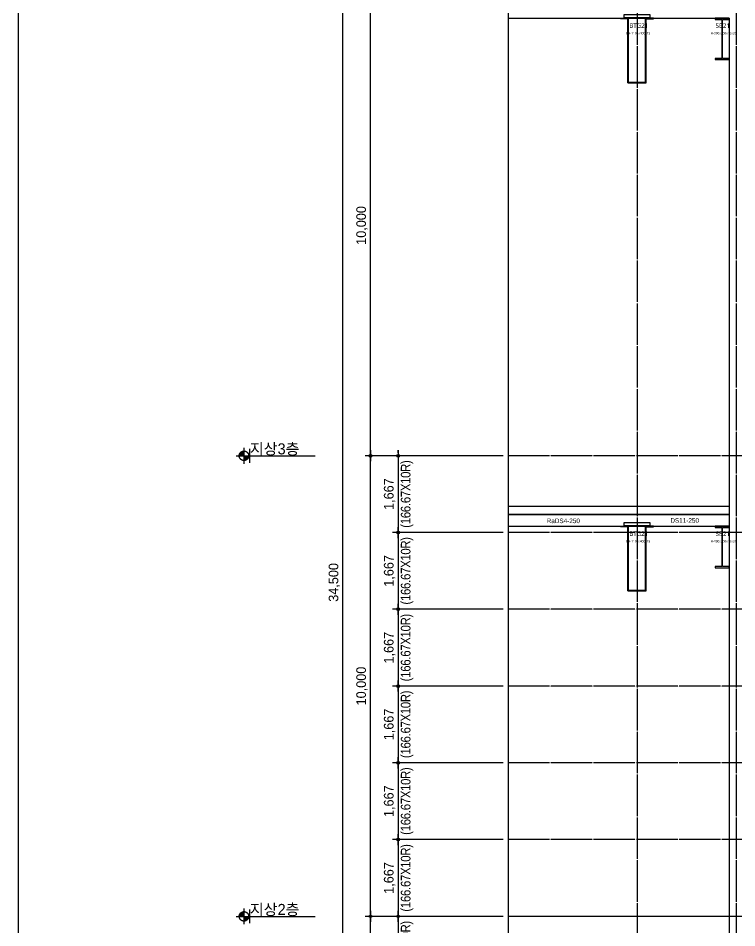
# Model space of a CAD drawing. Header units: millimetres. Extents: x 11948722 to 13111668, y -10771712 to -10232988.
# Drawn here: x 12406366 to 12421978, y -10556197 to -10536448 of the extents above; entities that cross this region are included whole.
import ezdxf
from ezdxf.enums import TextEntityAlignment as Align

# ---------------------------------------------------------------- set-up
doc = ezdxf.new("R2010")
doc.units = ezdxf.units.MM
doc.header["$LTSCALE"] = 150
doc.header["$MEASUREMENT"] = 0
for name, pattern in [('CEN', [6.2, 6, -0.1, 0, -0.1]), ('X_PLAN_1F$0$CEN', [62, 60, -1, 0, -1]), ('Xref-계단단면도$0$CEN', [62, 60, -1, 0, -1])]:
    doc.linetypes.add(name, pattern=pattern)
doc.layers.get('0').update_dxf_attribs({"linetype": 'CONTINUOUS'})
doc.layers.get('Defpoints').update_dxf_attribs({"color": 117, "linetype": 'CONTINUOUS'})
for name, color, linetype in [('0-Besto', 1, 'CONTINUOUS'), ('A-CON', 2, 'CONTINUOUS'), ('A-중심선', 10, 'CEN'), ('CON-C', 2, 'CONTINUOUS'), ('DIM', 7, 'CONTINUOUS'), ('ELE-06', 6, 'CONTINUOUS'), ('ELE-8', 8, 'CONTINUOUS'), ('X_PLAN_1F$0$A-중심선', 1, 'X_PLAN_1F$0$CEN'), ('Xref-계단단면도$0$3 dim0', 7, 'CONTINUOUS'), ('Xref-계단단면도$0$A-TXT-3.0', 3, 'CONTINUOUS'), ('Xref-계단단면도$0$SYM', 7, 'CONTINUOUS'), ('Xref-계단단면도$0$SYM-1', 7, 'CONTINUOUS')]:
    doc.layers.add(name, color=color, linetype=linetype)
doc.styles.add('Xref-계단단면도$0$나눔고딕 Se', font='')
doc.styles.add('Xref-계단단면도$0$돋움', font='')
doc.styles.add('나눔고딕 Se', font='NanumGothic.ttf')
doc.styles.get('Xref-계단단면도$0$나눔고딕 Se').set_extended_font_data('Dotum')
doc.styles.get('Xref-계단단면도$0$돋움').set_extended_font_data('Dotum')
doc.dimstyles.new('Xref-계단단면도$0$A1-100', dxfattribs={"dimtxt": 3, "dimasz": 1, "dimexe": 2, "dimexo": 2, "dimgap": 1, "dimtad": 1, "dimdec": 0, "dimzin": 12, "dimdsep": 46, "dimlunit": 6, "dimtxsty": 'Xref-계단단면도$0$나눔고딕 Se', "dimblk1": 'Xref-계단단면도$0$DIMDOT', "dimblk2": 'Xref-계단단면도$0$DIMDOT', "dimsah": 1, "dimcen": -1, "dimdle": 2, "dimclrd": 256, "dimclre": 256, "dimclrt": 3, "dimadec": 0, "dimazin": 0, "dimtfac": 1, "dimtdec": 0, "dimtix": 1, "dimtmove": 2, "dimatfit": 3, "dimldrblk": 'Xref-계단단면도$0$DIMDOT', "dimfxl": 1, "dimtvp": 1, "dimtolj": 1, "dimtzin": 12, "dimlwd": -1, "dimlwe": -1, "dimarcsym": 0})

# ---------------------------------------------------------------- blocks, each defined once
blk = doc.blocks.new('Xref-계단단면도$0$DIMDOT')
at = {"color": 0}
blk.add_line((-2, 0), (2, 0), dxfattribs=at)
for radius in [0.5, 0.25]:
    blk.add_circle((0, 0), radius, dxfattribs=at)
blk = doc.blocks.new('*D389')
at = {"layer": 'Defpoints', "color": 0, "ltscale": 1200}
for p in [(12413421, -10531448), (12417021, -10531448), (12417021, -10565948)]:
    blk.add_point(p, dxfattribs=at)
at = {"layer": 'Xref-계단단면도$0$3 dim0'}
for p, q in [((12416901, -10531448), (12413301, -10531448)), ((12413421, -10565888), (12413421, -10531508)), ((12416901, -10565948), (12413301, -10565948))]:
    blk.add_line(p, q, dxfattribs=at)
at = {"layer": 'Xref-계단단면도$0$3 dim0', "ltscale": 1200, "xscale": 60, "yscale": 60, "zscale": 60}
for p, rotation in [((12413421, -10531448), 90), ((12413421, -10565948), 270)]:
    blk.add_blockref('Xref-계단단면도$0$DIMDOT', p, dxfattribs=dict(at, rotation=rotation))
at = {"layer": 'Xref-계단단면도$0$3 dim0', "color": 3, "ltscale": 1200, "insert": (12413235, -10548698), "char_height": 210, "attachment_point": 5, "rotation": 90, "style": 'Xref-계단단면도$0$나눔고딕 Se'}
blk.add_mtext('\\A1;34,500', dxfattribs=at)
blk = doc.blocks.new('*D392')
at = {"layer": 'Defpoints', "color": 0, "ltscale": 1200}
for p in [(12414021, -10535948), (12417021, -10535948), (12417021, -10545948)]:
    blk.add_point(p, dxfattribs=at)
at = {"layer": 'Xref-계단단면도$0$3 dim0'}
for p, q in [((12416901, -10535948), (12413901, -10535948)), ((12414021, -10545888), (12414021, -10536008)), ((12416901, -10545948), (12413901, -10545948))]:
    blk.add_line(p, q, dxfattribs=at)
at = {"layer": 'Xref-계단단면도$0$3 dim0', "ltscale": 1200, "xscale": 60, "yscale": 60, "zscale": 60}
for p, rotation in [((12414021, -10535948), 90), ((12414021, -10545948), 270)]:
    blk.add_blockref('Xref-계단단면도$0$DIMDOT', p, dxfattribs=dict(at, rotation=rotation))
at = {"layer": 'Xref-계단단면도$0$3 dim0', "color": 3, "ltscale": 1200, "insert": (12413835, -10540948), "char_height": 210, "attachment_point": 5, "rotation": 90, "style": 'Xref-계단단면도$0$나눔고딕 Se'}
blk.add_mtext('\\A1;10,000', dxfattribs=at)
blk = doc.blocks.new('*D376')
at = {"layer": 'Defpoints', "color": 0, "ltscale": 1200}
for p in [(12417021, -10554281), (12414621, -10555948), (12417021, -10555948)]:
    blk.add_point(p, dxfattribs=at)
at = {"layer": 'Xref-계단단면도$0$3 dim0'}
for p, q in [((12414621, -10554221), (12414621, -10554161)), ((12416901, -10554281), (12414501, -10554281)), ((12414621, -10554281), (12414621, -10555948)), ((12416901, -10555948), (12414501, -10555948)), ((12414621, -10556008), (12414621, -10556068))]:
    blk.add_line(p, q, dxfattribs=at)
at = {"layer": 'Xref-계단단면도$0$3 dim0', "ltscale": 1200, "xscale": 60, "yscale": 60, "zscale": 60}
for p, rotation in [((12414621, -10554281), 270), ((12414621, -10555948), 90)]:
    blk.add_blockref('Xref-계단단면도$0$DIMDOT', p, dxfattribs=dict(at, rotation=rotation))
at = {"layer": 'Xref-계단단면도$0$3 dim0', "color": 3, "ltscale": 1200, "char_height": 210, "attachment_point": 5, "rotation": 90, "style": 'Xref-계단단면도$0$나눔고딕 Se'}
for s, insert in [('\\W0.9;\\T0.95;(166.67X10R)', (12414815, -10555115)), ('\\A1;1,667', (12414435, -10555115))]:
    blk.add_mtext(s, dxfattribs=dict(at, insert=insert))
blk = doc.blocks.new('*D368')
at = {"layer": 'Defpoints', "color": 0, "ltscale": 1200}
for p in [(12414021, -10555948), (12417021, -10555948), (12417021, -10565948)]:
    blk.add_point(p, dxfattribs=at)
at = {"layer": 'Xref-계단단면도$0$3 dim0'}
for p, q in [((12416901, -10555948), (12413901, -10555948)), ((12414021, -10565888), (12414021, -10556008)), ((12416901, -10565948), (12413901, -10565948))]:
    blk.add_line(p, q, dxfattribs=at)
at = {"layer": 'Xref-계단단면도$0$3 dim0', "ltscale": 1200, "xscale": 60, "yscale": 60, "zscale": 60}
for p, rotation in [((12414021, -10555948), 90), ((12414021, -10565948), 270)]:
    blk.add_blockref('Xref-계단단면도$0$DIMDOT', p, dxfattribs=dict(at, rotation=rotation))
at = {"layer": 'Xref-계단단면도$0$3 dim0', "color": 3, "ltscale": 1200, "insert": (12413835, -10560948), "char_height": 210, "attachment_point": 5, "rotation": 90, "style": 'Xref-계단단면도$0$나눔고딕 Se'}
blk.add_mtext('\\A1;10,000', dxfattribs=at)
blk = doc.blocks.new('*D367')
at = {"layer": 'Defpoints', "color": 0, "ltscale": 1200}
for p in [(12414021, -10545948), (12417021, -10545948), (12417021, -10555948)]:
    blk.add_point(p, dxfattribs=at)
at = {"layer": 'Xref-계단단면도$0$3 dim0'}
for p, q in [((12416901, -10545948), (12413901, -10545948)), ((12414021, -10555888), (12414021, -10546008)), ((12416901, -10555948), (12413901, -10555948))]:
    blk.add_line(p, q, dxfattribs=at)
at = {"layer": 'Xref-계단단면도$0$3 dim0', "ltscale": 1200, "xscale": 60, "yscale": 60, "zscale": 60}
for p, rotation in [((12414021, -10545948), 90), ((12414021, -10555948), 270)]:
    blk.add_blockref('Xref-계단단면도$0$DIMDOT', p, dxfattribs=dict(at, rotation=rotation))
at = {"layer": 'Xref-계단단면도$0$3 dim0', "color": 3, "ltscale": 1200, "insert": (12413835, -10550948), "char_height": 210, "attachment_point": 5, "rotation": 90, "style": 'Xref-계단단면도$0$나눔고딕 Se'}
blk.add_mtext('\\A1;10,000', dxfattribs=at)
blk = doc.blocks.new('*D371')
at = {"layer": 'Defpoints', "color": 0, "ltscale": 1200}
for p in [(12417021, -10545948), (12414621, -10547615), (12417021, -10547615)]:
    blk.add_point(p, dxfattribs=at)
at = {"layer": 'Xref-계단단면도$0$3 dim0'}
for p, q in [((12414621, -10545888), (12414621, -10545828)), ((12416901, -10545948), (12414501, -10545948)), ((12414621, -10545948), (12414621, -10547615)), ((12416901, -10547615), (12414501, -10547615)), ((12414621, -10547675), (12414621, -10547735))]:
    blk.add_line(p, q, dxfattribs=at)
at = {"layer": 'Xref-계단단면도$0$3 dim0', "ltscale": 1200, "xscale": 60, "yscale": 60, "zscale": 60}
for p, rotation in [((12414621, -10545948), 270), ((12414621, -10547615), 90)]:
    blk.add_blockref('Xref-계단단면도$0$DIMDOT', p, dxfattribs=dict(at, rotation=rotation))
at = {"layer": 'Xref-계단단면도$0$3 dim0', "color": 3, "ltscale": 1200, "char_height": 210, "attachment_point": 5, "rotation": 90, "style": 'Xref-계단단면도$0$나눔고딕 Se'}
for s, insert in [('\\W0.9;\\T0.95;(166.67X10R)', (12414815, -10546781)), ('\\A1;1,667', (12414435, -10546781))]:
    blk.add_mtext(s, dxfattribs=dict(at, insert=insert))
blk = doc.blocks.new('*D372')
at = {"layer": 'Defpoints', "color": 0, "ltscale": 1200}
for p in [(12417021, -10547615), (12414621, -10549281), (12417021, -10549281)]:
    blk.add_point(p, dxfattribs=at)
at = {"layer": 'Xref-계단단면도$0$3 dim0'}
for p, q in [((12414621, -10547555), (12414621, -10547495)), ((12416901, -10547615), (12414501, -10547615)), ((12414621, -10547615), (12414621, -10549281)), ((12416901, -10549281), (12414501, -10549281)), ((12414621, -10549341), (12414621, -10549401))]:
    blk.add_line(p, q, dxfattribs=at)
at = {"layer": 'Xref-계단단면도$0$3 dim0', "ltscale": 1200, "xscale": 60, "yscale": 60, "zscale": 60}
for p, rotation in [((12414621, -10547615), 270), ((12414621, -10549281), 90)]:
    blk.add_blockref('Xref-계단단면도$0$DIMDOT', p, dxfattribs=dict(at, rotation=rotation))
at = {"layer": 'Xref-계단단면도$0$3 dim0', "color": 3, "ltscale": 1200, "char_height": 210, "attachment_point": 5, "rotation": 90, "style": 'Xref-계단단면도$0$나눔고딕 Se'}
for s, insert in [('\\W0.9;\\T0.95;(166.67X10R)', (12414815, -10548448)), ('\\A1;1,667', (12414435, -10548448))]:
    blk.add_mtext(s, dxfattribs=dict(at, insert=insert))
blk = doc.blocks.new('*D373')
at = {"layer": 'Defpoints', "color": 0, "ltscale": 1200}
for p in [(12417021, -10549281), (12414621, -10550948), (12417021, -10550948)]:
    blk.add_point(p, dxfattribs=at)
at = {"layer": 'Xref-계단단면도$0$3 dim0'}
for p, q in [((12416901, -10549281), (12414501, -10549281)), ((12414621, -10549221), (12414621, -10549161)), ((12414621, -10549281), (12414621, -10550948)), ((12416901, -10550948), (12414501, -10550948)), ((12414621, -10551008), (12414621, -10551068))]:
    blk.add_line(p, q, dxfattribs=at)
at = {"layer": 'Xref-계단단면도$0$3 dim0', "ltscale": 1200, "xscale": 60, "yscale": 60, "zscale": 60}
for p, rotation in [((12414621, -10549281), 270), ((12414621, -10550948), 90)]:
    blk.add_blockref('Xref-계단단면도$0$DIMDOT', p, dxfattribs=dict(at, rotation=rotation))
at = {"layer": 'Xref-계단단면도$0$3 dim0', "color": 3, "ltscale": 1200, "char_height": 210, "attachment_point": 5, "rotation": 90, "style": 'Xref-계단단면도$0$나눔고딕 Se'}
for s, insert in [('\\W0.9;\\T0.95;(166.67X10R)', (12414815, -10550115)), ('\\A1;1,667', (12414435, -10550115))]:
    blk.add_mtext(s, dxfattribs=dict(at, insert=insert))
blk = doc.blocks.new('*D374')
at = {"layer": 'Defpoints', "color": 0, "ltscale": 1200}
for p in [(12417021, -10550948), (12414621, -10552615), (12417021, -10552615)]:
    blk.add_point(p, dxfattribs=at)
at = {"layer": 'Xref-계단단면도$0$3 dim0'}
for p, q in [((12414621, -10550888), (12414621, -10550828)), ((12416901, -10550948), (12414501, -10550948)), ((12414621, -10550948), (12414621, -10552615)), ((12416901, -10552615), (12414501, -10552615)), ((12414621, -10552675), (12414621, -10552735))]:
    blk.add_line(p, q, dxfattribs=at)
at = {"layer": 'Xref-계단단면도$0$3 dim0', "ltscale": 1200, "xscale": 60, "yscale": 60, "zscale": 60}
for p, rotation in [((12414621, -10550948), 270), ((12414621, -10552615), 90)]:
    blk.add_blockref('Xref-계단단면도$0$DIMDOT', p, dxfattribs=dict(at, rotation=rotation))
at = {"layer": 'Xref-계단단면도$0$3 dim0', "color": 3, "ltscale": 1200, "char_height": 210, "attachment_point": 5, "rotation": 90, "style": 'Xref-계단단면도$0$나눔고딕 Se'}
for s, insert in [('\\W0.9;\\T0.95;(166.67X10R)', (12414815, -10551781)), ('\\A1;1,667', (12414435, -10551781))]:
    blk.add_mtext(s, dxfattribs=dict(at, insert=insert))
blk = doc.blocks.new('*D375')
at = {"layer": 'Defpoints', "color": 0, "ltscale": 1200}
for p in [(12417021, -10552615), (12414621, -10554281), (12417021, -10554281)]:
    blk.add_point(p, dxfattribs=at)
at = {"layer": 'Xref-계단단면도$0$3 dim0'}
for p, q in [((12416901, -10552615), (12414501, -10552615)), ((12414621, -10552555), (12414621, -10552495)), ((12414621, -10552615), (12414621, -10554281)), ((12416901, -10554281), (12414501, -10554281)), ((12414621, -10554341), (12414621, -10554401))]:
    blk.add_line(p, q, dxfattribs=at)
at = {"layer": 'Xref-계단단면도$0$3 dim0', "ltscale": 1200, "xscale": 60, "yscale": 60, "zscale": 60}
for p, rotation in [((12414621, -10552615), 270), ((12414621, -10554281), 90)]:
    blk.add_blockref('Xref-계단단면도$0$DIMDOT', p, dxfattribs=dict(at, rotation=rotation))
at = {"layer": 'Xref-계단단면도$0$3 dim0', "color": 3, "ltscale": 1200, "char_height": 210, "attachment_point": 5, "rotation": 90, "style": 'Xref-계단단면도$0$나눔고딕 Se'}
for s, insert in [('\\W0.9;\\T0.95;(166.67X10R)', (12414815, -10553448)), ('\\A1;1,667', (12414435, -10553448))]:
    blk.add_mtext(s, dxfattribs=dict(at, insert=insert))
blk = doc.blocks.new('*D377')
at = {"layer": 'Defpoints', "color": 0, "ltscale": 1200}
for p in [(12417021, -10555948), (12414621, -10557615), (12417021, -10557615)]:
    blk.add_point(p, dxfattribs=at)
at = {"layer": 'Xref-계단단면도$0$3 dim0'}
for p, q in [((12416901, -10555948), (12414501, -10555948)), ((12414621, -10555888), (12414621, -10555828)), ((12414621, -10555948), (12414621, -10557615)), ((12416901, -10557615), (12414501, -10557615)), ((12414621, -10557675), (12414621, -10557735))]:
    blk.add_line(p, q, dxfattribs=at)
at = {"layer": 'Xref-계단단면도$0$3 dim0', "ltscale": 1200, "xscale": 60, "yscale": 60, "zscale": 60}
for p, rotation in [((12414621, -10555948), 270), ((12414621, -10557615), 90)]:
    blk.add_blockref('Xref-계단단면도$0$DIMDOT', p, dxfattribs=dict(at, rotation=rotation))
at = {"layer": 'Xref-계단단면도$0$3 dim0', "color": 3, "ltscale": 1200, "char_height": 210, "attachment_point": 5, "rotation": 90, "style": 'Xref-계단단면도$0$나눔고딕 Se'}
for s, insert in [('\\W0.9;\\T0.95;(166.67X10R)', (12414815, -10556781)), ('\\A1;1,667', (12414435, -10556781))]:
    blk.add_mtext(s, dxfattribs=dict(at, insert=insert))
blk = doc.blocks.new('A$C62D91658')
at = {"layer": '0-Besto', "color": 2}
for p, q in [((-359, -25), (-359, -10)), ((-200, -25), (-359, -25)), ((-200, -1410), (-200, -25)), ((-185, -1395), (-185, -10)), ((185, -1395), (185, -10)), ((200, -1410), (200, -25)), ((200, -25), (359, -25)), ((359, -25), (359, -10)), ((-200, -1410), (200, -1410)), ((-185, -1395), (185, -1395))]:
    blk.add_line(p, q, dxfattribs=at)
at = {"layer": '0-Besto'}
for p, q in [((-359, -10), (-188, -10)), ((-159, -10), (-279, -10)), ((159, -10), (279, -10)), ((359, -10), (188, -10))]:
    blk.add_line(p, q, dxfattribs=at)
at = {"layer": 'DIM', "color": 2}
for p, q in [((-279, -10), (-279, 70)), ((-279, 70), (279, 70)), ((279, 0), (-279, 0)), ((279, 70), (279, -10)), ((279, -10), (-279, -10))]:
    blk.add_line(p, q, dxfattribs=at)
at = {"layer": 'Defpoints', "style": '나눔고딕 Se'}
for s, height, p in [('BTG21', 100, (242, -171)), ('BH-1100x400x15', 50, (287, -335))]:
    blk.add_text(s, height=height, dxfattribs=at).set_placement(p, align=Align.MIDDLE_RIGHT)
blk = doc.blocks.new('A$C631E516C')
at = {"layer": 'A-CON', "ltscale": 3}
blk.add_lwpolyline([(-150, 0), (-150, -28), (-8, -28), (-8, -872), (-150, -872), (-150, -900), (150, -900), (150, -872), (8, -872), (8, -28), (150, -28), (150, 0), (-150, 0)], close=True, dxfattribs=at)
at = {"layer": 'Defpoints', "style": '나눔고딕 Se'}
for s, height, p in [('SB21', 100, (167, -162)), ('H-900x300x16x28', 50, (308, -326))]:
    blk.add_text(s, height=height, dxfattribs=at).set_placement(p, align=Align.MIDDLE_RIGHT)

msp = doc.modelspace()

# ---------------------------------------------------------------- hatches: boundary and pattern name
at = {"layer": 'Xref-계단단면도$0$SYM', "linetype": 'Xref-계단단면도$0$CEN'}
h = msp.add_hatch(color=7, dxfattribs=at)
h.paths.add_polyline_path([(12411373.9, -10545948.2), (12411270.7, -10545948.2), (12411270.7, -10546051.4, 0.4142136)])
h.paths.add_polyline_path([(12411270.7, -10545844.9, 0.4142136), (12411167.5, -10545948.2), (12411270.7, -10545948.2)])
h = msp.add_hatch(color=7, dxfattribs=at)
h.paths.add_polyline_path([(12411373.9, -10555948.2), (12411270.7, -10555948.2), (12411270.7, -10556051.4, 0.4142136)])
h.paths.add_polyline_path([(12411270.7, -10555844.9, 0.4142136), (12411167.5, -10555948.2), (12411270.7, -10555948.2)])

# ---------------------------------------------------------------- linework, layer by layer
at = {"layer": 'A-중심선'}
for p, q in [((12419810.5, -10530548.2), (12419810.5, -10579256.2)), ((12421960.5, -10530548.2), (12421960.5, -10579256.2)), ((12434646.5, -10545948.2), (12417020.5, -10545948.2)), ((12434646.5, -10547614.8), (12417020.5, -10547614.8)), ((12434646.5, -10549281.5), (12417020.5, -10549281.5)), ((12434646.5, -10550948.2), (12417020.5, -10550948.2)), ((12434646.5, -10552614.8), (12417020.5, -10552614.8)), ((12434646.5, -10554281.5), (12417020.5, -10554281.5)), ((12434646.5, -10555948.2), (12417020.5, -10555948.2)), ((12430210.5, -10555948.2), (12417020.5, -10555948.2))]:
    msp.add_line(p, q, dxfattribs=at)
at = {"layer": 'CON-C', "ltscale": 1200}
msp.add_line((12421810.5, -10536448.2), (12421810.5, -10577228.2), dxfattribs=at)
at = {"layer": 'CON-C', "ltscale": 1200, "flags": 128}
for points in [[(12417020.5, -10536448.2), (12421810.5, -10536448.2)], [(12421810.5, -10547228.2), (12417020.5, -10547228.2)], [(12417020.5, -10547478.2), (12421810.5, -10547478.2)]]:
    msp.add_lwpolyline(points, dxfattribs=at)
at = {"layer": 'Defpoints'}
for p, q in [((12411398.6, -10546098.2), (12411398.6, -10545798.2)), ((12411398.6, -10546098.2), (12411398.6, -10545798.2)), ((12411398.6, -10556098.2), (12411398.6, -10555798.2)), ((12411398.6, -10556098.2), (12411398.6, -10555798.2)), ((12411398.6, -10556098.2), (12411398.6, -10555798.2))]:
    msp.add_line(p, q, dxfattribs=at)
at = {"layer": 'Defpoints', "ltscale": 1200}
for points in [[(12406365.7, -10580484.4), (12447315.7, -10580484.4), (12447315.7, -10525959.4), (12406365.7, -10525959.4)], [(12417020.5, -10530548.2), (12434646.5, -10530548.2), (12434646.5, -10579629.2), (12417020.5, -10579629.2)]]:
    msp.add_lwpolyline(points, close=True, dxfattribs=at)
at = {"layer": 'ELE-06'}
msp.add_line((12421810.5, -10547048.2), (12417020.5, -10547048.2), dxfattribs=at)
at = {"layer": 'ELE-8', "ltscale": 300}
msp.add_line((12417020.5, -10547218.2), (12421810.5, -10547218.2), dxfattribs=at)
at = {"layer": 'Xref-계단단면도$0$SYM', "color": 7, "linetype": 'Xref-계단단면도$0$CEN'}
for p, q in [((12411270.7, -10545776.1), (12411270.7, -10546120.2)), ((12411098.6, -10545948.2), (12411442.7, -10545948.2)), ((12411270.7, -10555776.1), (12411270.7, -10556120.2)), ((12411098.6, -10555948.2), (12411442.7, -10555948.2))]:
    msp.add_line(p, q, dxfattribs=at)
for centre in [(12411270.7, -10545948.2), (12411270.7, -10555948.2)]:
    msp.add_circle(centre, 103.2, dxfattribs=at)
at = {"layer": 'Xref-계단단면도$0$SYM-1', "color": 7}
for p, q in [((12411098.6, -10545948.2), (12412820.5, -10545948.2)), ((12411098.6, -10555948.2), (12412820.5, -10555948.2))]:
    msp.add_line(p, q, dxfattribs=at)

# ---------------------------------------------------------------- block references
at = {"layer": 'X_PLAN_1F$0$A-중심선', "ltscale": 1200}
for name, p in [('A$C62D91658', (12419810.5, -10536438.6)), ('A$C631E516C', (12421660.5, -10536448.2)), ('A$C62D91658', (12419810.5, -10547468.6)), ('A$C631E516C', (12421660.5, -10547478.2))]:
    msp.add_blockref(name, p, dxfattribs=at)

# ---------------------------------------------------------------- texts
at = {"layer": 'Defpoints', "style": 'Xref-계단단면도$0$돋움'}
for s, p in [('DS11-250', (12420534.5, -10547351.9)), ('RaDS4-250', (12417847.2, -10547361.2))]:
    msp.add_text(s, height=100, dxfattribs=at).set_placement(p, align=Align.MIDDLE_LEFT)
at = {"layer": 'Xref-계단단면도$0$A-TXT-3.0', "style": 'Xref-계단단면도$0$돋움'}
for s, p in [('지상3층', (12411398.6, -10545798.2)), ('지상2층', (12411398.6, -10555798.2))]:
    msp.add_text(s, height=240, dxfattribs=at).set_placement(p, align=Align.MIDDLE_LEFT)

# ---------------------------------------------------------------- dimensions: what is measured, and where the dimension line sits
at = {"layer": 'Xref-계단단면도$0$3 dim0'}
for base, p1, p2, angle, picture, middle in [((12413420.5, -10531448.2), (12417020.5, -10565948.2), (12417020.5, -10531448.2), 90, '*D389', (12413235.1, -10548698.2)), ((12414020.5, -10535948.2), (12417020.5, -10545948.2), (12417020.5, -10535948.2), 270, '*D392', (12413835.1, -10540948.2)), ((12414020.5, -10545948.2), (12417020.5, -10555948.2), (12417020.5, -10545948.2), 270, '*D367', (12413835.1, -10550948.2)), ((12414020.5, -10555948.2), (12417020.5, -10565948.2), (12417020.5, -10555948.2), 270, '*D368', (12413835.1, -10560948.2))]:
    dim = msp.add_linear_dim(base=base, p1=p1, p2=p2, angle=angle, dimstyle='Xref-계단단면도$0$A1-100', override={"dimscale": 60, "dimtxt": 3.5}, dxfattribs=at)
    dim.commit()
    dim.dimension.update_dxf_attribs({"geometry": picture, "text_midpoint": middle})
for base, p1, p2, picture, middle in [((12414620.5, -10547614.8), (12417020.5, -10545948.2), (12417020.5, -10547614.8), '*D371', (12414620.5, -10546781.5)), ((12414620.5, -10549281.5), (12417020.5, -10547614.8), (12417020.5, -10549281.5), '*D372', (12414620.5, -10548448.2)), ((12414620.5, -10550948.2), (12417020.5, -10549281.5), (12417020.5, -10550948.2), '*D373', (12414620.5, -10550114.8)), ((12414620.5, -10552614.8), (12417020.5, -10550948.2), (12417020.5, -10552614.8), '*D374', (12414620.5, -10551781.5)), ((12414620.5, -10554281.5), (12417020.5, -10552614.8), (12417020.5, -10554281.5), '*D375', (12414620.5, -10553448.2)), ((12414620.5, -10555948.2), (12417020.5, -10554281.5), (12417020.5, -10555948.2), '*D376', (12414620.5, -10555114.8)), ((12414620.5, -10557614.8), (12417020.5, -10555948.2), (12417020.5, -10557614.8), '*D377', (12414620.5, -10556781.5))]:
    dim = msp.add_linear_dim(base=base, p1=p1, p2=p2, angle=270, text='<>\\X\\W0.9;\\T0.95;(166.67X10R)', dimstyle='Xref-계단단면도$0$A1-100', override={"dimscale": 60, "dimtxt": 3.5, "dimtxsty": 'Xref-계단단면도$0$나눔고딕 Se', "dimblk1": 'Xref-계단단면도$0$DIMDOT', "dimblk2": 'Xref-계단단면도$0$DIMDOT'}, dxfattribs=at)
    dim.commit()
    dim.dimension.update_dxf_attribs({"geometry": picture, "text_midpoint": middle})

doc.saveas('drawing.dxf')
